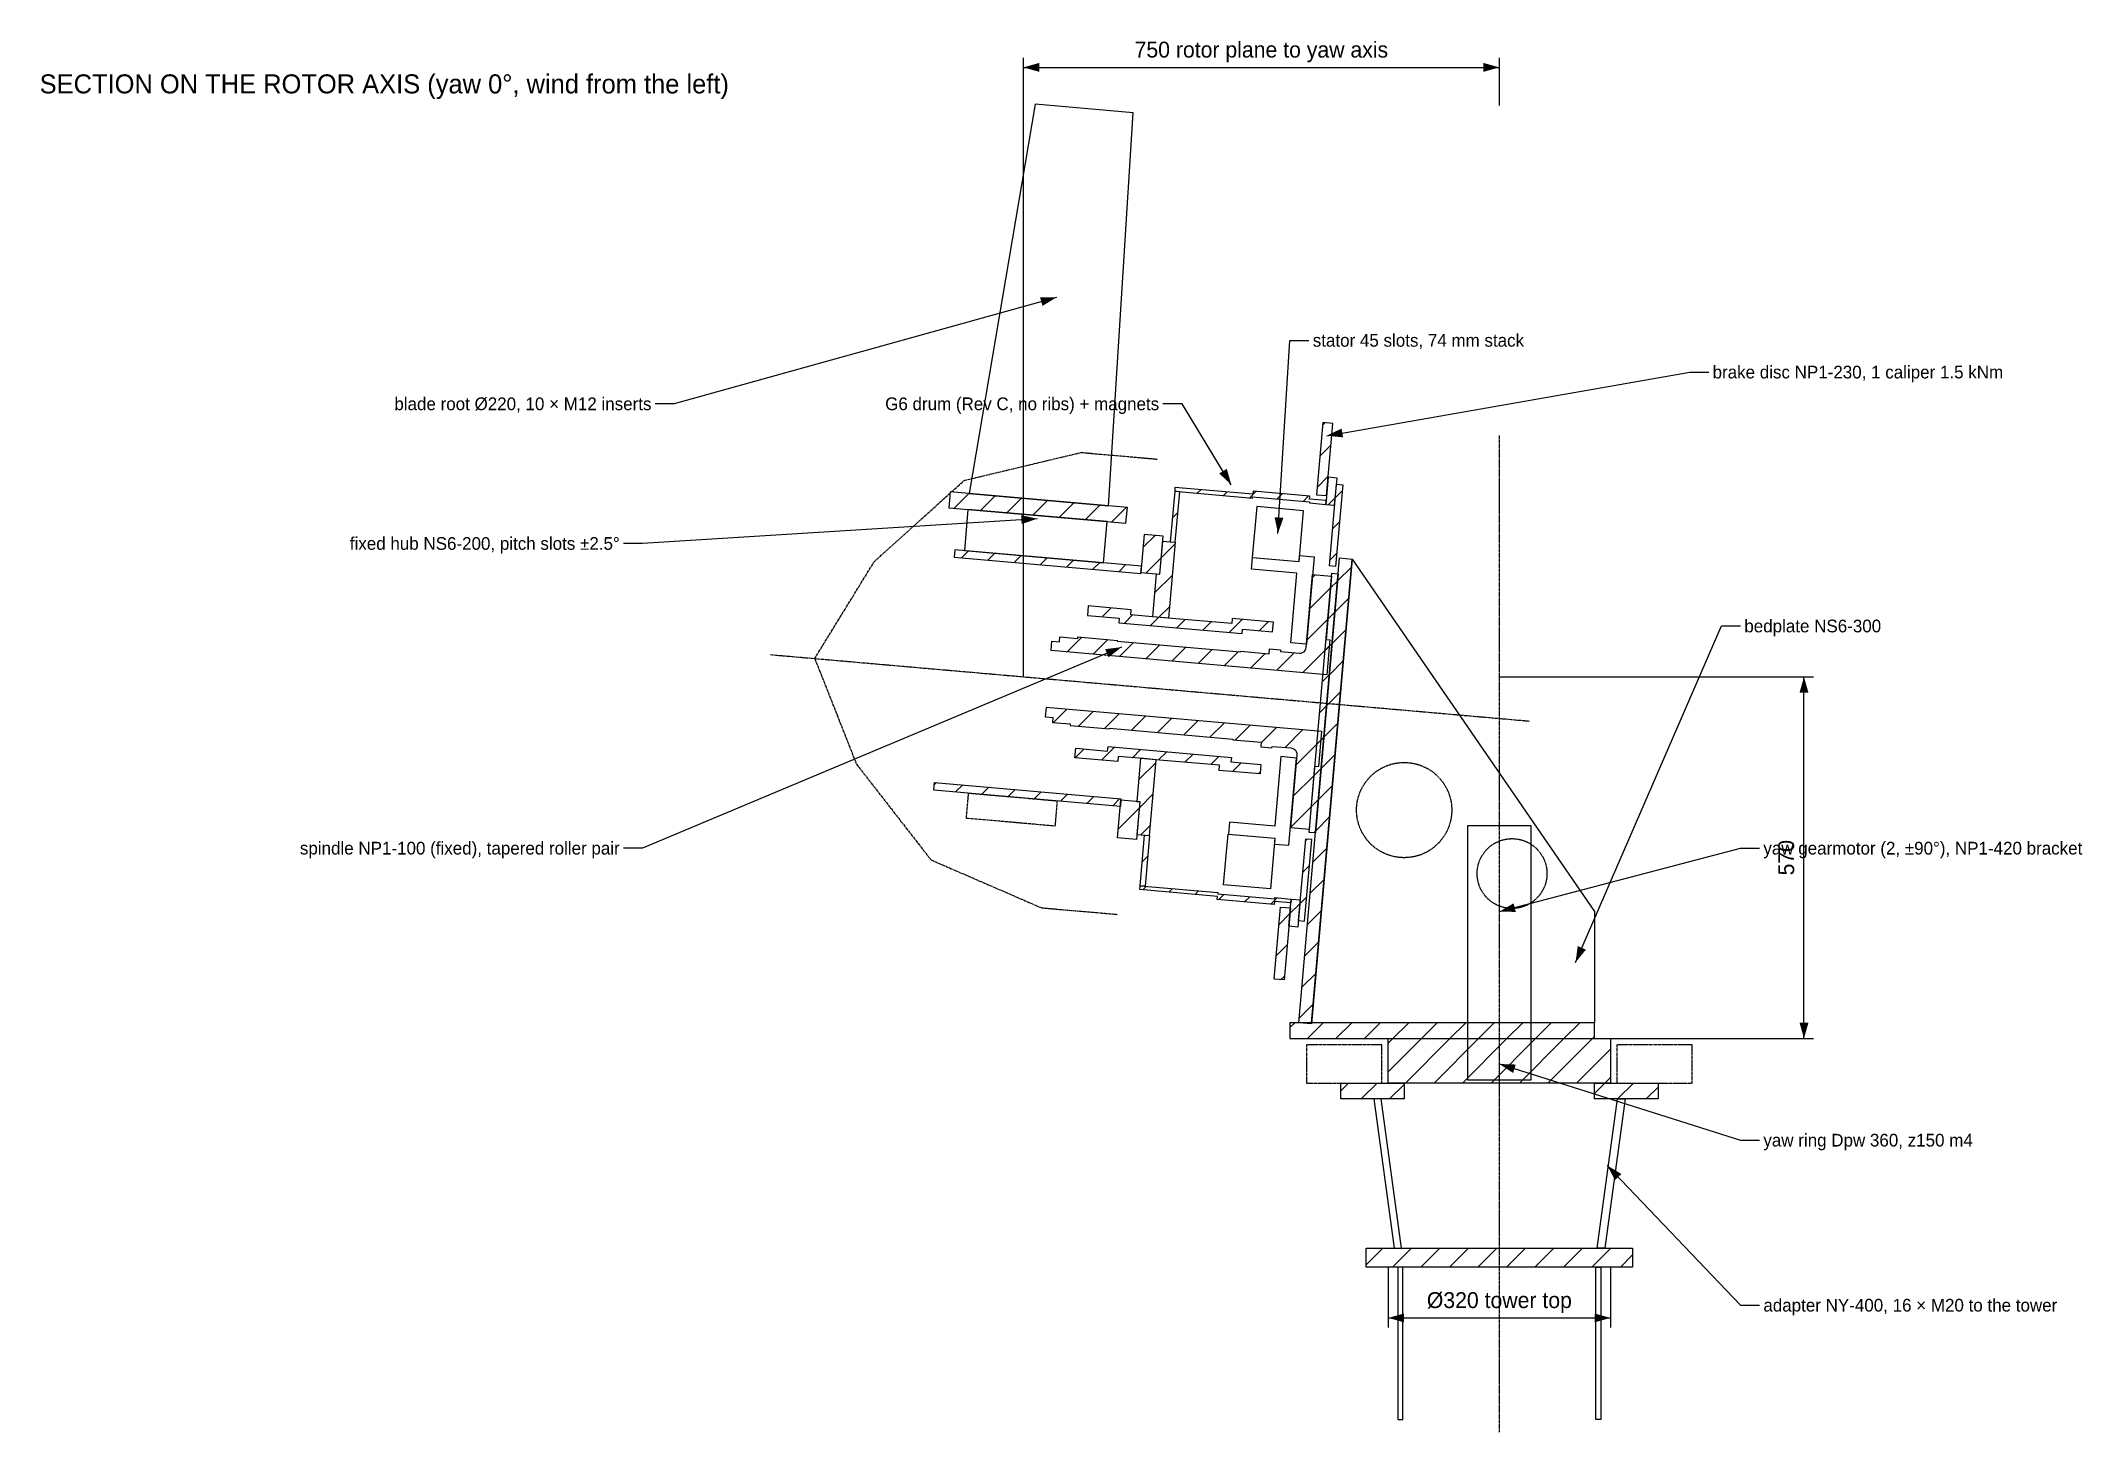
# Model space of a CAD drawing. Header units: millimetres. Extents: x -918 to 2298, y -620 to 1572.
import ezdxf
from ezdxf.enums import TextEntityAlignment as Align

# ---------------------------------------------------------------- set-up
doc = ezdxf.new("R2010")
doc.units = ezdxf.units.MM
for name, pattern in [('CENTER', [5.08, 3.175, -0.635, 0.635, -0.635]), ('DASHED', [1.524, 1.27, -0.254]), ('PHANTOM', [6.35, 3.175, -0.635, 0.635, -0.635, 0.635, -0.635])]:
    doc.linetypes.add(name, pattern=pattern)
for name, color, linetype in [('CENTER', 1, 'CENTER'), ('DIM', 3, 'Continuous'), ('HATCH', 9, 'Continuous'), ('HIDDEN', 8, 'DASHED'), ('OUTLINE', 7, 'Continuous'), ('PHANTOM', 5, 'PHANTOM'), ('TEXT', 3, 'Continuous'), ('THIN', 7, 'Continuous')]:
    doc.layers.add(name, color=color, linetype=linetype)

msp = doc.modelspace()

# ---------------------------------------------------------------- hatches: boundary and pattern name
at = {"layer": 'DIM'}
for points in [[(630, 1530), (655, 1523), (655, 1537)], [(1380, 1530), (1355, 1537), (1355, 1523)], [(682.3, 1167.7), (656.3, 1167.8), (660.1, 1154.3)], [(1107.9, 949.8), (1133.8, 947.2), (1131.3, 961)], [(957.6, 872.6), (950.6, 897.6), (938.6, 890.3)], [(651.8, 819), (626.4, 824.5), (627.3, 810.5)], [(1031.2, 795.9), (1039.7, 820.4), (1025.8, 821.3)], [(784.7, 616.7), (758.9, 613.5), (764.3, 600.6)], [(1860, 570), (1853, 545), (1867, 545)], [(1380, 200), (1406, 199.6), (1402.4, 213.1)], [(1500, 120), (1516.4, 140.1), (1503.5, 145.7)], [(1860, 0), (1867, 25), (1853, 25)], [(1380, -40), (1401.7, -54.2), (1405.9, -40.9)], [(1550, -200), (1562.2, -222.9), (1572.3, -213.3)], [(1205, -440), (1230, -447), (1230, -433)], [(1555, -440), (1530, -433), (1530, -447)]]:
    msp.add_hatch(color=7, dxfattribs=at).paths.add_polyline_path(points)
at = {"layer": 'HATCH'}
h = msp.add_hatch(dxfattribs=at)
h.set_pattern_fill('ANSI31', scale=10)
h.paths.add_polyline_path([(1091.8, 856.8), (1107.7, 855.5), (1117.6, 969), (1101.7, 970.4)])
h = msp.add_hatch(dxfattribs=at)
h.set_pattern_fill('ANSI31', scale=10)
h.paths.add_polyline_path([(1106.5, 841.5), (1120.4, 840.3), (1124.2, 883.1), (1110.2, 884.3)])
h = msp.add_hatch(dxfattribs=at)
h.set_pattern_fill('ANSI31', scale=10)
h.paths.add_polyline_path([(1112.1, 744.7), (1123.3, 873.2), (1133.3, 872.3), (1122, 743.8)])
h = msp.add_hatch(dxfattribs=at)
h.set_pattern_fill('ANSI31', scale=10)
h.paths.add_polyline_path([(512.8, 836.2), (791.7, 811.8), (793.9, 836.7), (514.9, 861.1)])
h = msp.add_hatch(dxfattribs=at)
h.set_pattern_fill('ANSI31', scale=10)
h.paths.add_polyline_path([(861.4, 782.6), (869.4, 781.9), (876.4, 861.6), (868.4, 862.3)])
h = msp.add_hatch(dxfattribs=at)
h.set_pattern_fill('ANSI31', scale=10)
h.paths.add_polyline_path([(868.4, 862.3), (990.9, 851.6), (991.1, 853.6), (1080.8, 845.8), (1080.6, 843.8), (1106.5, 841.5), (1107, 847.5), (1081.1, 849.7), (1081.5, 854.7), (991.9, 862.6), (991.4, 857.6), (868.9, 868.3)])
h = msp.add_hatch(dxfattribs=at)
h.set_pattern_fill('ANSI31', scale=10)
h.paths.add_polyline_path([(815, 734.5), (844.9, 731.9), (850.2, 791.7), (820.3, 794.3)])
h = msp.add_hatch(dxfattribs=at)
h.set_pattern_fill('ANSI31', scale=10)
h.paths.add_polyline_path([(834, 664.6), (839.9, 732.3), (844.9, 731.9), (849.5, 783.7), (869.4, 781.9), (858.9, 662.4)])
h = msp.add_hatch(dxfattribs=at)
h.set_pattern_fill('ANSI31', scale=10)
h.paths.add_polyline_path([(521, 758.2), (814.9, 732.5), (815.9, 744.5), (522, 770.2)])
h = msp.add_hatch(dxfattribs=at)
h.set_pattern_fill('ANSI31', scale=10)
h.paths.add_polyline_path([(1064.2, 25), (1128.2, 757.3), (1148.1, 755.5), (1084.1, 23.2)])
h = msp.add_hatch(dxfattribs=at)
h.set_pattern_fill('ANSI31', scale=10)
h.paths.add_polyline_path([(673.8, 611.3), (675.1, 626.3), (687, 625.2), (687.7, 632.7), (715.6, 630.3), (715.8, 632.8), (778.1, 627.3), (778, 626.3), (972.2, 609.3), (972.3, 610.3), (1017.1, 606.4), (1017.8, 613.9), (1035.2, 612.3), (1035, 609.9), (1064.9, 607.2), (1067.5, 607.4), (1070, 608.1), (1072.2, 609.5), (1074, 611.5), (1075.2, 613.8), (1075.7, 616.3), (1085.8, 730.9), (1115.6, 728.3), (1106.9, 628.7), (1112.9, 628.1), (1108.1, 573.3), (1108.1, 573.3)])
h = msp.add_hatch(dxfattribs=at)
h.set_pattern_fill('ANSI31', scale=10)
h.paths.add_polyline_path([(1080.3, 324.8), (1116.1, 733.3), (1126, 732.4), (1090.3, 323.9)])
h = msp.add_hatch(dxfattribs=at)
h.set_pattern_fill('ANSI31', scale=10)
h.paths.add_polyline_path([(730.8, 666.6), (781.1, 662.2), (780.5, 655.2), (974.8, 638.2), (975.4, 645.2), (1022.7, 641), (1024, 656), (959.2, 661.7), (958.5, 653.7), (863.9, 662), (839, 664.1), (799.2, 667.6), (799.8, 675.6), (732.1, 681.5)])
h = msp.add_hatch(dxfattribs=at)
h.set_pattern_fill('ANSI31', scale=10)
h.paths.add_polyline_path([(665.9, 521.7), (664.6, 506.7), (676.6, 505.7), (675.9, 498.2), (703.8, 495.8), (703.6, 493.3), (765.9, 487.8), (765.9, 488.8), (960.2, 471.8), (960.1, 470.9), (1004.9, 466.9), (1004.3, 459.5), (1021.7, 457.9), (1021.9, 460.4), (1051.8, 457.8), (1054.4, 457.2), (1056.7, 456), (1058.6, 454.3), (1060, 452.1), (1060.8, 449.6), (1060.9, 447), (1050.9, 332.4), (1080.8, 329.8), (1089.5, 429.4), (1095.5, 428.9), (1100.3, 483.7), (1100.3, 483.7)])
h = msp.add_hatch(dxfattribs=at)
h.set_pattern_fill('ANSI31', scale=10)
h.paths.add_polyline_path([(712.5, 457.4), (762.8, 453), (763.4, 460), (957.7, 443), (957.1, 436), (1004.4, 431.8), (1003.1, 416.9), (938.3, 422.6), (939, 430.5), (844.4, 438.8), (819.5, 441), (779.6, 444.5), (778.9, 436.5), (711.2, 442.4)])
h = msp.add_hatch(dxfattribs=at)
h.set_pattern_fill('ANSI31', scale=10)
h.paths.add_polyline_path([(814.5, 441.4), (808.6, 373.7), (813.6, 373.3), (809, 321.5), (828.9, 319.7), (839.4, 439.3)])
h = msp.add_hatch(dxfattribs=at)
h.set_pattern_fill('ANSI31', scale=10)
h.paths.add_polyline_path([(490, 403.6), (783.8, 377.9), (782.8, 365.9), (488.9, 391.6)])
h = msp.add_hatch(dxfattribs=at)
h.set_pattern_fill('ANSI31', scale=10)
h.paths.add_polyline_path([(783.7, 375.9), (813.6, 373.3), (808.3, 313.5), (778.4, 316.1)])
h = msp.add_hatch(dxfattribs=at)
h.set_pattern_fill('ANSI31', scale=10)
h.paths.add_polyline_path([(821, 320.4), (828.9, 319.7), (822, 240), (814, 240.7)])
h = msp.add_hatch(dxfattribs=at)
h.set_pattern_fill('ANSI31', scale=10)
h.paths.add_polyline_path([(1074.4, 314.3), (1063.2, 185.8), (1073.1, 184.9), (1084.4, 313.4)])
h = msp.add_hatch(dxfattribs=at)
h.set_pattern_fill('ANSI31', scale=10)
h.paths.add_polyline_path([(814, 240.7), (936.5, 230), (936.4, 228), (1026, 220.1), (1026.2, 222.1), (1052.1, 219.9), (1051.6, 213.9), (1025.7, 216.2), (1025.2, 211.2), (935.6, 219), (936, 224), (813.5, 234.7)])
h = msp.add_hatch(dxfattribs=at)
h.set_pattern_fill('ANSI31', scale=10)
h.paths.add_polyline_path([(1034.9, 207.3), (1050.9, 205.9), (1040.9, 92.4), (1025, 93.8)])
h = msp.add_hatch(dxfattribs=at)
h.set_pattern_fill('ANSI31', scale=10)
h.paths.add_polyline_path([(1052.1, 219.9), (1066, 218.7), (1062.3, 175.8), (1048.3, 177)])
h = msp.add_hatch(dxfattribs=at)
h.set_pattern_fill('ANSI31', scale=10)
h.paths.add_polyline_path([(1050, 0), (1530, 0), (1530, 25), (1050, 25)])
h = msp.add_hatch(dxfattribs=at)
h.set_pattern_fill('ANSI31', scale=10)
h.paths.add_polyline_path([(1205, 0), (1555, 0), (1555, -70), (1205, -70)])
h = msp.add_hatch(dxfattribs=at)
h.set_pattern_fill('ANSI31', scale=10)
h.paths.add_polyline_path([(1130, -70), (1230, -70), (1230, -95), (1130, -95)])
h = msp.add_hatch(dxfattribs=at)
h.set_pattern_fill('ANSI31', scale=10)
h.paths.add_polyline_path([(1530, -70), (1630, -70), (1630, -95), (1530, -95)])
h = msp.add_hatch(dxfattribs=at)
h.set_pattern_fill('ANSI31', scale=10)
h.paths.add_polyline_path([(1170, -330), (1590, -330), (1590, -360), (1170, -360)])

# ---------------------------------------------------------------- linework, layer by layer
at = {"layer": 'CENTER'}
for p, q in [((1380, -620), (1380, 950)), ((231.5, 604.9), (1427, 500.3))]:
    msp.add_line(p, q, dxfattribs=at)
at = {"layer": 'DIM'}
for p, q in [((630, 1470), (630, 1545)), ((1380, 1470), (1380, 1545)), ((630, 1530), (1380, 1530)), ((682.3, 1167.7), (80, 1000)), ((1031.2, 795.9), (1050, 1100)), ((1050, 1100), (1080, 1100)), ((1107.9, 949.8), (1680, 1050)), ((1680, 1050), (1710, 1050)), ((80, 1000), (50, 1000)), ((880, 1000), (850, 1000)), ((957.6, 872.6), (880, 1000)), ((651.8, 819), (30, 780)), ((30, 780), (0, 780)), ((1500, 120), (1730, 650)), ((1730, 650), (1760, 650)), ((784.7, 616.7), (30, 300)), ((1380, 570), (1875, 570)), ((1860, 0), (1860, 570)), ((30, 300), (0, 300)), ((1380, 200), (1760, 300)), ((1760, 300), (1790, 300)), ((1380, 0), (1875, 0)), ((1380, -40), (1760, -160)), ((1760, -160), (1790, -160)), ((1550, -200), (1760, -420)), ((1205, -360), (1205, -455)), ((1555, -360), (1555, -455)), ((1205, -440), (1555, -440)), ((1760, -420), (1790, -420))]:
    msp.add_line(p, q, dxfattribs=at)
at = {"layer": 'HIDDEN'}
msp.add_lwpolyline([(1330, -65), (1430, -65), (1430, 335), (1330, 335)], close=True, dxfattribs=at)
for centre, radius in [((1230, 360), 75), ((1400, 260), 55)]:
    msp.add_circle(centre, radius, dxfattribs=at)
at = {"layer": 'OUTLINE'}
for points in [[(544.8, 858.5), (764, 839.3), (803.1, 1458.3), (648.7, 1471.8)], [(1091.8, 856.8), (1107.7, 855.5), (1117.6, 969), (1101.7, 970.4)], [(1106.5, 841.5), (1120.4, 840.3), (1124.2, 883.1), (1110.2, 884.3)], [(1112.1, 744.7), (1123.3, 873.2), (1133.3, 872.3), (1122, 743.8)], [(512.8, 836.2), (791.7, 811.8), (793.9, 836.7), (514.9, 861.1)], [(861.4, 782.6), (869.4, 781.9), (876.4, 861.6), (868.4, 862.3)], [(868.4, 862.3), (990.9, 851.6), (991.1, 853.6), (1080.8, 845.8), (1080.6, 843.8), (1106.5, 841.5), (1107, 847.5), (1081.1, 849.7), (1081.5, 854.7), (991.9, 862.6), (991.4, 857.6), (868.9, 868.3)], [(990.7, 757.9), (1064.5, 751.4), (1071.5, 831.5), (997.8, 838)], [(537, 768.9), (756.1, 749.7), (761.8, 814.4), (542.6, 833.6)], [(815, 734.5), (844.9, 731.9), (850.2, 791.7), (820.3, 794.3)], [(834, 664.6), (839.9, 732.3), (844.9, 731.9), (849.5, 783.7), (869.4, 781.9), (858.9, 662.4)], [(521, 758.2), (814.9, 732.5), (815.9, 744.5), (522, 770.2)], [(989.6, 739.3), (991.2, 757.8), (1064.5, 751.4), (1065.3, 760.8), (1088.2, 758.8), (1076.2, 621.3), (1051.3, 623.5), (1060.9, 733.1)], [(1064.2, 25), (1128.2, 757.3), (1148.1, 755.5), (1084.1, 23.2)], [(1148.1, 755.5), (1530, 200), (1530, 25), (1083.9, 25)], [(673.8, 611.3), (675.1, 626.3), (687, 625.2), (687.7, 632.7), (715.6, 630.3), (715.8, 632.8), (778.1, 627.3), (778, 626.3), (972.2, 609.3), (972.3, 610.3), (1017.1, 606.4), (1017.8, 613.9), (1035.2, 612.3), (1035, 609.9), (1064.9, 607.2), (1067.5, 607.4), (1070, 608.1), (1072.2, 609.5), (1074, 611.5), (1075.2, 613.8), (1075.7, 616.3), (1085.8, 730.9), (1115.6, 728.3), (1106.9, 628.7), (1112.9, 628.1), (1108.1, 573.3), (1108.1, 573.3)], [(1080.3, 324.8), (1116.1, 733.3), (1126, 732.4), (1090.3, 323.9)], [(730.8, 666.6), (781.1, 662.2), (780.5, 655.2), (974.8, 638.2), (975.4, 645.2), (1022.7, 641), (1024, 656), (959.2, 661.7), (958.5, 653.7), (863.9, 662), (839, 664.1), (799.2, 667.6), (799.8, 675.6), (732.1, 681.5)], [(665.9, 521.7), (664.6, 506.7), (676.6, 505.7), (675.9, 498.2), (703.8, 495.8), (703.6, 493.3), (765.9, 487.8), (765.9, 488.8), (960.2, 471.8), (960.1, 470.9), (1004.9, 466.9), (1004.3, 459.5), (1021.7, 457.9), (1021.9, 460.4), (1051.8, 457.8), (1054.4, 457.2), (1056.7, 456), (1058.6, 454.3), (1060, 452.1), (1060.8, 449.6), (1060.9, 447), (1050.9, 332.4), (1080.8, 329.8), (1089.5, 429.4), (1095.5, 428.9), (1100.3, 483.7), (1100.3, 483.7)], [(712.5, 457.4), (762.8, 453), (763.4, 460), (957.7, 443), (957.1, 436), (1004.4, 431.8), (1003.1, 416.9), (938.3, 422.6), (939, 430.5), (844.4, 438.8), (819.5, 441), (779.6, 444.5), (778.9, 436.5), (711.2, 442.4)], [(814.5, 441.4), (808.6, 373.7), (813.6, 373.3), (809, 321.5), (828.9, 319.7), (839.4, 439.3)], [(954.8, 340.8), (953.1, 322.3), (1026.4, 315.9), (1025.5, 306.5), (1048.5, 304.5), (1060.5, 442), (1035.6, 444.2), (1026, 334.6)], [(490, 403.6), (783.8, 377.9), (782.8, 365.9), (488.9, 391.6)], [(783.7, 375.9), (813.6, 373.3), (808.3, 313.5), (778.4, 316.1)], [(952.6, 322.3), (1026.4, 315.9), (1019.4, 235.8), (945.6, 242.2)], [(821, 320.4), (828.9, 319.7), (822, 240), (814, 240.7)], [(1074.4, 314.3), (1063.2, 185.8), (1073.1, 184.9), (1084.4, 313.4)], [(814, 240.7), (936.5, 230), (936.4, 228), (1026, 220.1), (1026.2, 222.1), (1052.1, 219.9), (1051.6, 213.9), (1025.7, 216.2), (1025.2, 211.2), (935.6, 219), (936, 224), (813.5, 234.7)], [(1034.9, 207.3), (1050.9, 205.9), (1040.9, 92.4), (1025, 93.8)], [(1052.1, 219.9), (1066, 218.7), (1062.3, 175.8), (1048.3, 177)], [(1050, 0), (1530, 0), (1530, 25), (1050, 25)], [(1205, 0), (1555, 0), (1555, -70), (1205, -70)], [(1130, -70), (1230, -70), (1230, -95), (1130, -95)], [(1182, -95), (1214, -330), (1226, -330), (1194, -95)], [(1530, -70), (1630, -70), (1630, -95), (1530, -95)], [(1578, -95), (1546, -330), (1534, -330), (1566, -95)], [(1170, -330), (1590, -330), (1590, -360), (1170, -360)], [(1220, -360), (1220, -600), (1228, -600), (1228, -360)], [(1540, -360), (1540, -600), (1532, -600), (1532, -360)]]:
    msp.add_lwpolyline(points, close=True, dxfattribs=at)
at = {"layer": 'PHANTOM'}
for points in [[(301.3, 598.8), (394.9, 751.2), (536.6, 879.3), (721.1, 923.4), (840.7, 912.9)], [(301.3, 598.8), (367, 432.4), (484.3, 281.6), (658.4, 206.1), (777.9, 195.7)]]:
    msp.add_lwpolyline(points, dxfattribs=at)
for points in [[(543.7, 386.8), (683.2, 374.6), (679.7, 334.8), (540.2, 347)], [(1076, -70), (1195, -70), (1195, -10), (1076, -10)], [(1565, -70), (1684, -70), (1684, -10), (1565, -10)]]:
    msp.add_lwpolyline(points, close=True, dxfattribs=at)
at = {"layer": 'THIN'}
msp.add_line((630, 570), (630, 1530), dxfattribs=at)

# ---------------------------------------------------------------- texts
at = {"layer": 'DIM'}
for s, p in [('750 rotor plane to yaw axis', (1005, 1538)), ('Ø320 tower top', (1380, -432))]:
    msp.add_text(s, height=25, dxfattribs=at).set_placement(p, align=Align.BOTTOM_CENTER)
for s, p in [('stator 45 slots, 74 mm stack', (1086, 1100)), ('brake disc NP1-230, 1 caliper 1.5 kNm', (1716, 1050)), ('bedplate NS6-300', (1766, 650)), ('yaw gearmotor (2, ±90°), NP1-420 bracket', (1796, 300)), ('yaw ring Dpw 360, z150 m4', (1796, -160)), ('adapter NY-400, 16 × M20 to the tower', (1796, -420))]:
    msp.add_text(s, height=20, dxfattribs=at).set_placement(p, align=Align.MIDDLE_LEFT)
for s, p in [('blade root Ø220, 10 × M12 inserts', (44, 1000)), ('G6 drum (Rev C, no ribs) + magnets', (844, 1000)), ('fixed hub NS6-200, pitch slots ±2.5°', (-6, 780)), ('spindle NP1-100 (fixed), tapered roller pair', (-6, 300))]:
    msp.add_text(s, height=20, dxfattribs=at).set_placement(p, align=Align.MIDDLE_RIGHT)
msp.add_text('570', height=25, rotation=90, dxfattribs=at).set_placement((1852, 285), align=Align.BOTTOM_CENTER)
at = {"layer": 'TEXT'}
msp.add_text('SECTION ON THE ROTOR AXIS (yaw 0°, wind from the left)', height=30, dxfattribs=at).set_placement((-920, 1480), align=Align.BOTTOM_LEFT)

doc.saveas('drawing.dxf')
